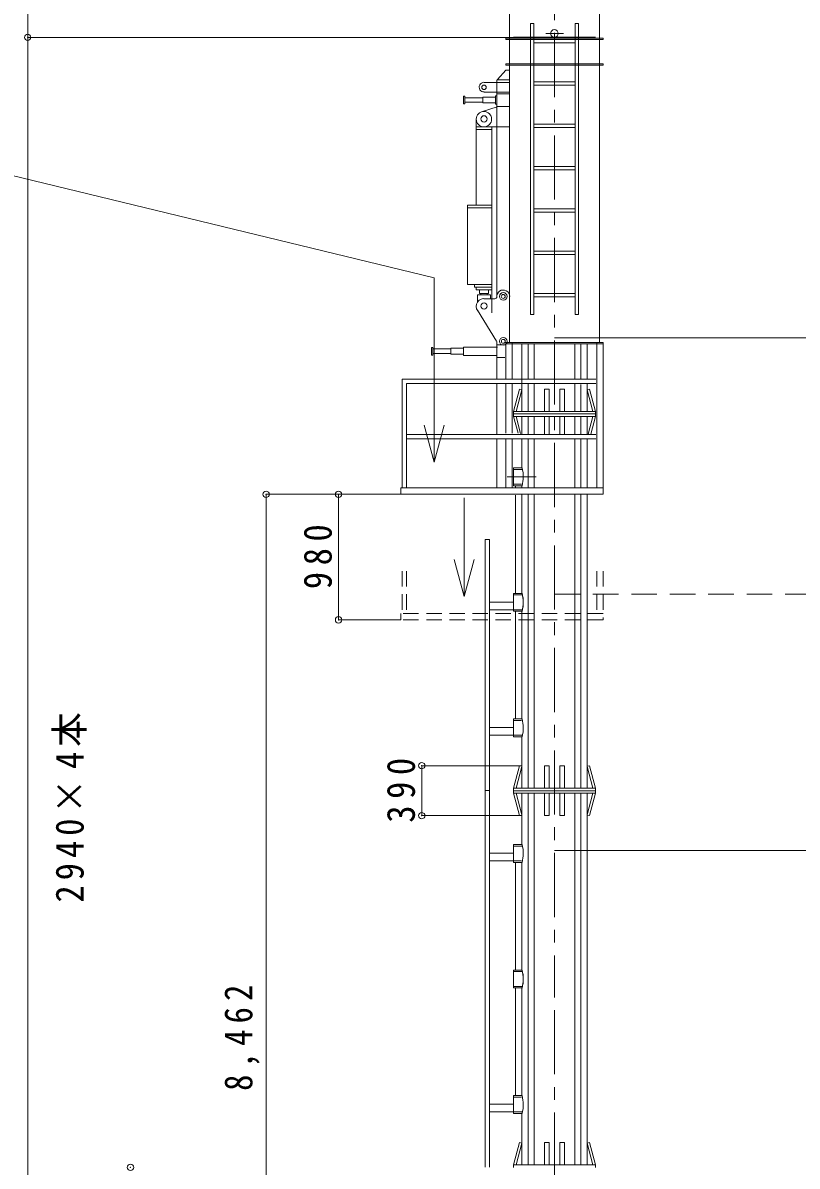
# Model space of a CAD drawing. Units: millimetres, scale not verified. Extents: x -20467 to 19946, y -204354 to 195646.
# Drawn here: x -15633 to -9591, y -7274 to 1649 of the extents above; entities that cross this region are included whole.
import ezdxf

# ---------------------------------------------------------------- set-up
doc = ezdxf.new("R2010")
doc.units = ezdxf.units.MM
doc.header["$LTSCALE"] = 100
doc.header["$PDMODE"] = 32
doc.header["$PDSIZE"] = 50
for name, pattern in [('CHAIN1', [8, 5, -1, 1, -1]), ('DASHED1', [1.8, 1.2, -0.6]), ('DASHED2', [3, 2, -1])]:
    doc.linetypes.add(name, pattern=pattern)
doc.layers.add('1-0', color=4, linetype='Continuous', lineweight=9)
doc.layers.add('1-2', color=7, linetype='Continuous', lineweight=9)
doc.styles.add('ＭＳ ゴシック', font='')
doc.styles.get('ＭＳ ゴシック').set_extended_font_data('MS Gothic')

msp = doc.modelspace()

# ---------------------------------------------------------------- linework, layer by layer
at = {"layer": '1-0'}
for p, q in [((-15595.7, 1536), (-15595.7, 2240.5)), ((-11707.1, 1536), (-15595.7, 1536)), ((-15046.1, 1536), (-15595.7, 1536)), ((-15595.7, -10223.7), (-15595.7, 1536)), ((-13735.1, -2030.7), (-12684.3, -2030.7)), ((-13735.1, -10492.7), (-13735.1, -2030.7)), ((-13169.4, -3010.7), (-13169.4, -2030.7)), ((-13169.4, -2030.7), (-12684.3, -2030.7)), ((-13169.4, -3010.7), (-12684.3, -3010.7)), ((-12520.3, -4538.6), (-12520.3, -4148.8)), ((-12520.3, -4148.8), (-11738.7, -4148.8)), ((-12520.3, -4538.6), (-11738.7, -4538.6))]:
    msp.add_line(p, q, dxfattribs=at)
at = {"layer": '1-0', "color": 7}
for p, q in [((-11484.3, -809.5), (3515.7, -809.5)), ((-12423.5, -1780.6), (-12345.8, -1490.9)), ((-12189.5, -2828), (-12111.8, -2538.2))]:
    msp.add_line(p, q, dxfattribs=at)
at = {"layer": '1-0', "color": 7, "linetype": 'DASHED1'}
for p, q in [((-12674.3, -2631.2), (-12674.3, -2961)), ((-12640.3, -2631.2), (-12640.3, -2961)), ((-11154.3, -2631.2), (-11154.3, -2956.7)), ((-11104.3, -2631.2), (-11104.3, -3010.7)), ((-12684.3, -2960.7), (-12684.3, -3010.7)), ((-11104.3, -2960.7), (-12684.3, -2960.7)), ((-11104.3, -3010.7), (-12684.3, -3010.7))]:
    msp.add_line(p, q, dxfattribs=at)
at = {"layer": '1-0', "color": 7, "linetype": 'DASHED2'}
msp.add_line((-11484.3, -2809.5), (3515.7, -2809.5), dxfattribs=at)
at = {"layer": '1-0', "color": 7}
for points in [[(-16598.7, 671.2), (-12423.5, -341.5), (-12423.5, -1780.6), (-12501.1, -1490.9)], [(-12189.5, -2057.1), (-12189.5, -2828), (-12267.1, -2538.2)], [(-11484.3, -4809.5), (-2984.3, -4809.5), (3515.7, -2809.5)]]:
    msp.add_lwpolyline(points, dxfattribs=at)
at = {"layer": '1-0'}
for p in [(-15595.7, 1536), (-15595.7, 1536), (-13735.1, -2030.7), (-13169.4, -2030.7), (-13169.4, -3010.7), (-12520.3, -4148.8), (-12520.3, -4538.6), (-14793.4, -7283.7)]:
    msp.add_point(p, dxfattribs=at)
at = {"layer": '1-2', "color": 4, "linetype": 'CHAIN1'}
for p, q in [((-11484.3, 2370.3), (-11484.3, -5922.7)), ((-11852.9, -1893.7), (-11628.1, -1893.7)), ((-11484.3, -7356.7), (-11484.3, -5704.7))]:
    msp.add_line(p, q, dxfattribs=at)
at = {"layer": '1-2'}
for p, q in [((-11834.3, -842), (-11834.3, 1804.3)), ((-11134.3, 1804.3), (-11134.3, -844.6)), ((-11672.3, 1645), (-11646.3, 1645)), ((-11672.3, 1645), (-11672.3, -628)), ((-11646.3, 1645), (-11646.3, -628)), ((-11322.3, 1645), (-11322.3, 1615.8)), ((-11322.3, 325.1), (-11322.3, 1645)), ((-11322.3, 1645), (-11296.3, 1645)), ((-11322.3, 1645), (-11322.3, -628)), ((-11296.3, 1645), (-11296.3, 1615.8)), ((-11296.3, 325.1), (-11296.3, 1645)), ((-11296.3, 1645), (-11296.3, -628)), ((-11864.3, 1528.3), (-11104.3, 1528.3)), ((-11864.3, 1519.3), (-11864.3, 1528.3)), ((-11864.3, 1519.3), (-11104.3, 1519.3)), ((-11804.8, 1536.3), (-11164.4, 1536.3)), ((-11647.8, 1518), (-11325.4, 1518)), ((-11576.9, 1536.3), (-11164.3, 1536.3)), ((-11576.9, 1536.3), (-11409.3, 1536.3)), ((-11551.3, 1536.3), (-11415.1, 1536.3)), ((-11541.6, 1536.3), (-11435.7, 1536.3)), ((-11104.3, 1528.3), (-11104.3, 1519.3)), ((-11647.8, 1492), (-11325.4, 1492)), ((-11929.5, 1206.7), (-11864.7, 1278.8)), ((-11864.7, 1278.8), (-11836.3, 1278.8)), ((-11864.3, 1328.3), (-11104.3, 1328.3)), ((-11864.3, 1319.3), (-11864.3, 1328.3)), ((-11864.3, 1319.3), (-11104.3, 1319.3)), ((-11104.3, 1328.3), (-11104.3, 1319.3)), ((-12032.3, 1183.8), (-11836.3, 1183.8)), ((-11934.3, 1001.8), (-11934.3, 1203.8)), ((-11934.3, -491.5), (-11934.3, 1197.9)), ((-11931.8, 1203.8), (-11836.3, 1203.8)), ((-11647.8, 1188), (-11325.4, 1188)), ((-11647.8, 1162), (-11325.4, 1162)), ((-12193.3, 1076.3), (-12184.3, 1076.3)), ((-12193.3, 1016.3), (-12193.3, 1076.3)), ((-12184.3, 1016.3), (-12184.3, 1076.3)), ((-12032.3, 1108.8), (-11836.3, 1108.8)), ((-11944.3, 1078.8), (-11934.1, 1078.8)), ((-11944.3, 1013.8), (-11944.3, 1078.8)), ((-11934.3, 1096.3), (-11835.8, 1096.3)), ((-12193.3, 1016.3), (-12184.3, 1016.3)), ((-12184.3, 1063.8), (-12045.1, 1063.8)), ((-12184.3, 1028.8), (-12045.1, 1028.8)), ((-11931.2, 993.7), (-12053.2, 954.3)), ((-12044.3, 1068.8), (-11945.4, 1068.8)), ((-12044.3, 1023.8), (-12044.3, 1068.8)), ((-12044.3, 1023.8), (-11945.4, 1023.8)), ((-11944.3, 1013.8), (-11934.1, 1013.8)), ((-11932.1, 996.3), (-11835.8, 996.3)), ((-12095.5, 837.1), (-12095.5, 896.3)), ((-12094.3, 836.3), (-11837.9, 836.3)), ((-12094.3, 230.6), (-12094.3, 836.3)), ((-12093, 816.3), (-11974.7, 816.3)), ((-11974.3, -615), (-11974.3, 834.6)), ((-11934.3, -488.7), (-11934.3, 839.4)), ((-11647.8, 858), (-11325.4, 858)), ((-11647.8, 832), (-11325.4, 832)), ((-11647.8, 528), (-11325.4, 528)), ((-11647.8, 502), (-11325.4, 502)), ((-12165.6, 206.3), (-11974.7, 206.3)), ((-12164.3, 226.3), (-11974.7, 226.3)), ((-12164.3, -393.7), (-12164.3, 226.3)), ((-11647.8, 198), (-11325.4, 198)), ((-11647.8, 172), (-11325.4, 172)), ((-11647.8, -132), (-11325.4, -132)), ((-11647.8, -158), (-11325.4, -158)), ((-12164.3, -393.7), (-11974.7, -393.7)), ((-12109.3, -413.7), (-12109.3, -393.5)), ((-12109.3, -413.7), (-11974.7, -413.7)), ((-12094.3, -433.7), (-12094.3, -414)), ((-12094.3, -433.7), (-11974.7, -433.7)), ((-11999.3, -433.4), (-11999.3, -463.7)), ((-12059.3, -463.1), (-12059.3, -472.3)), ((-11949.3, -503.7), (-12034.9, -503.7)), ((-12009.3, -463.1), (-12009.3, -472.3)), ((-11984.3, -473.7), (-11984.3, -504)), ((-11647.8, -462), (-11325.4, -462)), ((-11647.8, -488), (-11325.4, -488)), ((-11937.1, -835.6), (-12085.9, -594.3)), ((-11672.3, -628), (-11646.3, -628)), ((-11322.3, -628), (-11296.3, -628)), ((-12443.3, -883.7), (-12434.3, -883.7)), ((-12443.3, -943.7), (-12443.3, -883.7)), ((-12434.3, -943.7), (-12434.3, -883.7)), ((-12294.3, -891.2), (-12195.4, -891.2)), ((-12294.3, -936.2), (-12294.3, -891.2)), ((-12194.3, -946.2), (-12194.3, -881.2)), ((-12194.3, -881.2), (-11929.1, -881.2)), ((-11934.3, -963.7), (-11934.3, -837.5)), ((-11934.3, -863.7), (-11866.8, -863.7)), ((-11104.3, -855.7), (-11866.8, -855.7)), ((-11104.3, -846.7), (-11864.3, -846.7)), ((-11864.3, -846.9), (-11864.3, -846.7)), ((-11864.3, -1128.4), (-11864.3, -846.9)), ((-11814.3, -1128.4), (-11814.3, -846.9)), ((-11738.3, -1384.4), (-11738.3, -857.3)), ((-11689.3, -1125.9), (-11689.3, -857.3)), ((-11643.1, -859.8), (-11643.1, -1130.7)), ((-11325.5, -857.3), (-11325.5, -1128.4)), ((-11279.3, -1128.4), (-11279.3, -859.8)), ((-11230.3, -1128.4), (-11230.3, -862.2)), ((-11154.3, -846.7), (-11154.3, -1976.7)), ((-11104.3, -846.7), (-11104.3, -2030.7)), ((-12443.3, -943.7), (-12434.3, -943.7)), ((-12434.3, -896.2), (-12295.1, -896.2)), ((-12434.3, -931.2), (-12295.1, -931.2)), ((-12294.3, -936.2), (-12195.4, -936.2)), ((-12194.3, -946.2), (-11931.9, -946.2)), ((-11934.3, -962.7), (-11934.3, -1128.4)), ((-11934.3, -963.7), (-11870.9, -963.7)), ((-11738.3, -1130.7), (-11738.3, -984.4)), ((-12640.3, -1164.7), (-12640.3, -1981)), ((-11160.9, -1164.7), (-12640.3, -1164.7)), ((-11934.3, -1165.3), (-11934.3, -1562.3)), ((-11864.3, -1553.1), (-11864.3, -1168.6)), ((-11814.3, -1553.1), (-11814.3, -1165.3)), ((-11784.6, -1384.4), (-11738.8, -1214.4)), ((-11784.6, -1384.4), (-11738.8, -1214.4)), ((-11738.3, -1384.4), (-11738.3, -1164.7)), ((-11689.3, -1385.3), (-11689.3, -1165.3)), ((-11643.1, -1168.6), (-11643.1, -1384.2)), ((-11561.8, -1382.2), (-11561.8, -1208.7)), ((-11561.8, -1382.2), (-11561.8, -1208.7)), ((-11406.8, -1382.2), (-11406.8, -1208.7)), ((-11406.8, -1382.2), (-11406.8, -1208.7)), ((-11325.5, -1167.8), (-11325.5, -1384.2)), ((-11279.3, -1385.3), (-11279.3, -1172.8)), ((-11230.3, -1384.2), (-11230.3, -1167.8)), ((-11184, -1384.4), (-11229.7, -1214.4)), ((-11184, -1384.4), (-11229.7, -1214.4)), ((-11804.8, -1403.7), (-11164.4, -1403.7)), ((-11804.3, -1403.7), (-11164.3, -1403.7)), ((-11804.3, -1403.7), (-11166.1, -1403.7)), ((-11804.3, -1403.7), (-11164.3, -1403.7)), ((-11804.3, -1422.9), (-11768.8, -1554.5)), ((-11784.6, -1423), (-11748.6, -1556.4)), ((-11738.3, -1423.1), (-11738.3, -1562.8)), ((-11689.3, -1422.1), (-11689.3, -1562.8)), ((-11689.3, -1422.1), (-11689.3, -1557.3)), ((-11643.1, -1560.8), (-11643.1, -1423.2)), ((-11643.1, -1557.3), (-11643.1, -1423.2)), ((-11561.8, -1425.2), (-11561.8, -1560.8)), ((-11526.8, -1425.2), (-11526.8, -1562.8)), ((-11441.8, -1425.2), (-11441.8, -1558.8)), ((-11406.8, -1425.2), (-11406.8, -1560.8)), ((-11325.5, -1560.8), (-11325.5, -1423.2)), ((-11325.5, -1553.1), (-11325.5, -1423.2)), ((-11279.3, -1422.1), (-11279.3, -1558.8)), ((-11279.3, -1422.1), (-11279.3, -1557.3)), ((-11230.3, -1423.2), (-11230.3, -1560.8)), ((-11230.3, -1423.2), (-11230.3, -1553.1)), ((-11184, -1423), (-11221.3, -1561.8)), ((-11164.3, -1422.9), (-11201.8, -1562.3)), ((-11164.3, -1403.7), (-11164.3, -1422.9)), ((-11160.9, -1563.7), (-12640.3, -1563.7)), ((-11160.9, -1597.7), (-12640.3, -1597.7)), ((-11934.3, -1598.7), (-11934.3, -1974.7)), ((-11864.3, -1976.7), (-11864.3, -1594.5)), ((-11814.3, -1976.7), (-11814.3, -1598.6)), ((-11756.9, -1598.6), (-11755, -1598.1)), ((-11738.3, -1597.9), (-11738.3, -1823.5)), ((-11689.3, -1598.6), (-11689.3, -1970.7)), ((-11689.3, -1598.6), (-11689.3, -1980.7)), ((-11643.1, -1970.7), (-11643.1, -1598.6)), ((-11643.1, -1980.7), (-11643.1, -1602.8)), ((-11561.8, -1598.6), (-11561.8, -1598.7)), ((-11526.8, -1598.7), (-11561.8, -1598.7)), ((-11526.8, -1598.6), (-11526.8, -1598.7)), ((-11441.8, -1596.6), (-11441.8, -1598.7)), ((-11441.8, -1598.7), (-11406.8, -1598.7)), ((-11406.8, -1596.6), (-11406.8, -1598.7)), ((-11325.5, -1980.7), (-11325.5, -1594.5)), ((-11325.5, -1974.8), (-11325.5, -1598.6)), ((-11279.3, -1600.6), (-11279.3, -1974.8)), ((-11279.3, -1602.8), (-11279.3, -1980.7)), ((-11230.3, -1596.6), (-11230.3, -1970.7)), ((-11230.3, -1602.8), (-11230.3, -1980.7)), ((-11211.6, -1598.6), (-11213.8, -1598)), ((-11803.3, -1823.8), (-11739.1, -1823.8)), ((-11788.3, -1962.6), (-11788.3, -1974.8)), ((-11788.3, -1962.6), (-11788.3, -1980.7)), ((-11738.3, -1962.6), (-11738.3, -1974.8)), ((-11738.3, -1962.6), (-11738.3, -1980.7)), ((-12684.3, -1980.7), (-12684.3, -2030.7)), ((-11104.3, -1980.7), (-12684.3, -1980.7)), ((-11104.3, -2030.7), (-12684.3, -2030.7)), ((-11788.3, -2036.9), (-11788.3, -2802.9)), ((-11788.3, -2036.9), (-11788.3, -2802.9)), ((-11738.3, -2030.7), (-11738.3, -2802.8)), ((-11738.3, -2032.7), (-11738.3, -2802.8)), ((-11689.3, -2030.7), (-11689.3, -2899)), ((-11689.3, -2045.1), (-11689.3, -2899)), ((-11643.1, -2902.3), (-11643.1, -2030.7)), ((-11643.1, -2902.3), (-11643.1, -2036.9)), ((-11325.5, -2902.3), (-11325.5, -2030.7)), ((-11325.5, -2902.3), (-11325.5, -2036.9)), ((-11279.3, -2030.7), (-11279.3, -2899)), ((-11279.3, -2036.9), (-11279.3, -2899)), ((-11230.3, -2030.7), (-11230.3, -2892.8)), ((-11230.3, -2036.9), (-11230.3, -2892.8)), ((-11992.2, -2383), (-12026.2, -2383)), ((-11992.2, -2383), (-12026.2, -2383)), ((-11992.2, -2383), (-12026.2, -2383)), ((-11992.2, -2383), (-12026.2, -2383)), ((-12026.2, -2383), (-12026.2, -4343)), ((-12026.2, -2383), (-12026.2, -4343)), ((-11992.2, -2383), (-12026.2, -2383)), ((-11992.2, -2383), (-11992.2, -4343)), ((-11992.2, -2383), (-11992.2, -4343)), ((-11803.3, -2803.8), (-11739.1, -2803.8)), ((-11803.3, -2803.8), (-11739.1, -2803.8)), ((-11689.3, -4325.3), (-11689.3, -2848.4)), ((-11689.3, -4325.3), (-11689.3, -2848.4)), ((-11643.1, -2845), (-11643.1, -4324.2)), ((-11643.1, -2845), (-11643.1, -4324.2)), ((-11325.5, -2845), (-11325.5, -4324.2)), ((-11325.5, -2845), (-11325.5, -4324.2)), ((-11279.3, -4325.3), (-11279.3, -2848.4)), ((-11279.3, -4325.3), (-11279.3, -2848.4)), ((-11230.3, -4324.2), (-11230.3, -2854.6)), ((-11230.3, -4324.2), (-11230.3, -2854.6)), ((-11803.2, -2871.6), (-11989.9, -2871.6)), ((-11803.2, -2931.6), (-11989.9, -2931.6)), ((-11803.3, -2943.6), (-11739.1, -2943.6)), ((-11803.3, -2943.6), (-11739.1, -2943.6)), ((-11803.2, -2871.6), (-11803.2, -2931.6)), ((-11788.3, -3784.8), (-11788.3, -2944.5)), ((-11788.3, -3784.8), (-11788.3, -2944.5)), ((-11738.3, -3784.2), (-11738.3, -2944.6)), ((-11738.3, -3784.2), (-11738.3, -2944.6)), ((-11803.2, -3851.6), (-11989.9, -3851.6)), ((-11803.2, -3851.6), (-11989.9, -3851.6)), ((-11803.2, -3911.6), (-11989.9, -3911.6)), ((-11803.2, -3911.6), (-11989.9, -3911.6)), ((-11803.3, -3923.6), (-11739.1, -3923.6)), ((-11803.3, -3923.6), (-11739.1, -3923.6)), ((-11803.2, -3851.6), (-11803.2, -3911.6)), ((-11803.2, -3851.6), (-11803.2, -3911.6)), ((-11738.3, -4324.4), (-11738.3, -3924.4)), ((-11738.3, -4324.4), (-11738.3, -3924.4)), ((-11784.6, -4324.4), (-11738.8, -4154.4)), ((-11784.6, -4324.4), (-11738.8, -4154.4)), ((-11561.8, -4322.2), (-11561.8, -4148.7)), ((-11561.8, -4322.2), (-11561.8, -4148.7)), ((-11406.8, -4322.2), (-11406.8, -4148.7)), ((-11406.8, -4322.2), (-11406.8, -4148.7)), ((-11184, -4324.4), (-11229.7, -4154.4)), ((-11184, -4324.4), (-11229.7, -4154.4)), ((-12026.2, -4343), (-12026.2, -7283)), ((-11992.2, -4343), (-12026.2, -4343)), ((-11992.2, -4343), (-12026.2, -4343)), ((-11992.2, -4343), (-12026.2, -4343)), ((-11992.2, -4343), (-12026.2, -4343)), ((-11992.2, -4343), (-12026.2, -4343)), ((-11992.2, -4343), (-11992.2, -7283)), ((-11804.8, -4343.7), (-11164.4, -4343.7)), ((-11804.3, -4343.7), (-11164.3, -4343.7)), ((-11804.3, -4343.7), (-11166.1, -4343.7)), ((-11804.3, -4343.7), (-11164.3, -4343.7)), ((-11784.6, -4363), (-11738.8, -4533)), ((-11738.3, -4363.1), (-11738.3, -4763.5)), ((-11689.3, -4362.1), (-11689.3, -5839)), ((-11643.1, -5842.3), (-11643.1, -4363.2)), ((-11561.8, -4365.2), (-11561.8, -4538.7)), ((-11406.8, -4365.2), (-11406.8, -4538.7)), ((-11325.5, -5842.3), (-11325.5, -4363.2)), ((-11279.3, -4362.1), (-11279.3, -5839)), ((-11230.3, -4363.2), (-11230.3, -5832.8)), ((-11184, -4363), (-11229.7, -4533)), ((-11803.3, -4763.8), (-11739.1, -4763.8)), ((-11803.2, -4831.6), (-11989.9, -4831.6)), ((-11803.2, -4891.6), (-11989.9, -4891.6)), ((-11803.2, -4831.6), (-11803.2, -4891.6)), ((-11788.3, -4902.6), (-11788.3, -5742.9)), ((-11738.3, -4902.6), (-11738.3, -5742.8)), ((-11803.3, -5743.8), (-11739.1, -5743.8)), ((-11689.3, -7265.3), (-11689.3, -5788.4)), ((-11643.1, -5785), (-11643.1, -7264.2)), ((-11325.5, -5785), (-11325.5, -7264.2)), ((-11279.3, -7265.3), (-11279.3, -5788.4)), ((-11230.3, -7264.2), (-11230.3, -5794.6)), ((-11803.3, -5883.6), (-11739.1, -5883.6)), ((-11788.3, -6724.8), (-11788.3, -5884.5)), ((-11738.3, -6724.2), (-11738.3, -5884.6)), ((-11803.2, -6791.6), (-11989.9, -6791.6)), ((-11803.2, -6851.6), (-11989.9, -6851.6)), ((-11803.3, -6863.6), (-11739.1, -6863.6)), ((-11803.2, -6791.6), (-11803.2, -6851.6)), ((-11738.3, -7264.4), (-11738.3, -6864.4)), ((-11784.6, -7264.4), (-11738.8, -7094.4)), ((-11561.8, -7262.2), (-11561.8, -7088.7)), ((-11406.8, -7262.2), (-11406.8, -7088.7)), ((-11184, -7264.4), (-11229.7, -7094.4))]:
    msp.add_line(p, q, dxfattribs=at)
at = {"layer": '1-2', "color": 2, "linetype": 'CHAIN1'}
for p, q in [((-11551.3, 1566.3), (-11415.1, 1566.3)), ((-11484.3, -7035.9), (-11484.3, -7572.4))]:
    msp.add_line(p, q, dxfattribs=at)
at = {"layer": '1-2', "linetype": 'DASHED1'}
for p, q in [((-11803.3, -1835.8), (-11739.1, -1835.8)), ((-11803.3, -1951.6), (-11740.5, -1951.6)), ((-11803.3, -2815.8), (-11739.1, -2815.8)), ((-11803.3, -2815.8), (-11740.5, -2815.8)), ((-11803.3, -2815.8), (-11739.1, -2815.8)), ((-11803.3, -2815.8), (-11740.5, -2815.8)), ((-11803.3, -2931.6), (-11740.5, -2931.6)), ((-11803.3, -2931.6), (-11739.1, -2931.6)), ((-11803.3, -2931.6), (-11740.5, -2931.6)), ((-11803.3, -2931.6), (-11739.1, -2931.6)), ((-11803.3, -3795.8), (-11740.5, -3795.8)), ((-11803.3, -3795.8), (-11740.5, -3795.8)), ((-11803.3, -3911.6), (-11739.1, -3911.6)), ((-11803.3, -3911.6), (-11739.1, -3911.6)), ((-11803.3, -4775.8), (-11739.1, -4775.8)), ((-11803.3, -4891.6), (-11740.5, -4891.6)), ((-11803.3, -5755.8), (-11739.1, -5755.8)), ((-11803.3, -5755.8), (-11740.5, -5755.8)), ((-11803.3, -5871.6), (-11740.5, -5871.6)), ((-11803.3, -5871.6), (-11739.1, -5871.6)), ((-11803.3, -6735.8), (-11740.5, -6735.8)), ((-11803.3, -6851.6), (-11739.1, -6851.6))]:
    msp.add_line(p, q, dxfattribs=at)
at = {"layer": '1-2'}
for points in [[(-12069.3, -433.4), (-12069.3, -463.7), (-11999.3, -463.7)], [(-11984.3, -473.7), (-12084.3, -473.7), (-12084.3, -527.5)], [(-11160.9, -1130.7), (-12674.3, -1130.7), (-12674.3, -1981)], [(-11804.3, -1384.5), (-11756.9, -1208.8), (-11738.7, -1213.7)], [(-11804.3, -1384.5), (-11756.9, -1208.8), (-11738.7, -1213.7)], [(-11526.8, -1382.2), (-11526.8, -1208.7), (-11561.8, -1208.7)], [(-11526.8, -1382.2), (-11526.8, -1208.7), (-11561.8, -1208.7)], [(-11441.8, -1382.2), (-11441.8, -1208.7), (-11406.8, -1208.7)], [(-11441.8, -1382.2), (-11441.8, -1208.7), (-11406.8, -1208.7)], [(-11164.3, -1403.7), (-11164.3, -1384.5), (-11211.6, -1208.8), (-11229.8, -1213.7)], [(-11164.3, -1403.7), (-11164.3, -1384.5), (-11211.6, -1208.8), (-11229.8, -1213.7)], [(-11804.3, -1403.7), (-11804.3, -1384.7), (-11164.3, -1384.7)], [(-11804.3, -1403.7), (-11804.3, -1384.7), (-11164.3, -1384.7)], [(-11804.3, -1403.7), (-11804.3, -1422.7), (-11164.3, -1422.7)], [(-11803.3, -1823.8), (-11803.3, -1963.6), (-11740.5, -1963.6)], [(-11803.3, -2803.8), (-11803.3, -2943.6), (-11740.5, -2943.6)], [(-11803.3, -2943.6), (-11803.3, -2803.8), (-11740.5, -2803.8)], [(-11803.3, -2803.8), (-11803.3, -2943.6), (-11740.5, -2943.6)], [(-11803.3, -2943.6), (-11803.3, -2803.8), (-11740.5, -2803.8)], [(-11803.3, -3923.6), (-11803.3, -3783.8), (-11740.5, -3783.8)], [(-11803.3, -3923.6), (-11803.3, -3783.8), (-11740.5, -3783.8)], [(-11804.3, -4324.5), (-11756.9, -4148.8), (-11738.7, -4153.7)], [(-11804.3, -4324.5), (-11756.9, -4148.8), (-11738.7, -4153.7)], [(-11526.8, -4322.2), (-11526.8, -4148.7), (-11561.8, -4148.7)], [(-11526.8, -4322.2), (-11526.8, -4148.7), (-11561.8, -4148.7)], [(-11441.8, -4322.2), (-11441.8, -4148.7), (-11406.8, -4148.7)], [(-11441.8, -4322.2), (-11441.8, -4148.7), (-11406.8, -4148.7)], [(-11164.3, -4343.7), (-11164.3, -4324.5), (-11211.6, -4148.8), (-11229.8, -4153.7)], [(-11164.3, -4343.7), (-11164.3, -4324.5), (-11211.6, -4148.8), (-11229.8, -4153.7)], [(-11804.3, -4343.7), (-11804.3, -4324.7), (-11164.3, -4324.7)], [(-11804.3, -4343.7), (-11804.3, -4324.7), (-11164.3, -4324.7)], [(-11804.3, -4343.7), (-11804.3, -4362.7), (-11164.3, -4362.7)], [(-11804.3, -4362.9), (-11756.9, -4538.6), (-11738.7, -4533.7)], [(-11526.8, -4365.2), (-11526.8, -4538.7), (-11561.8, -4538.7)], [(-11441.8, -4365.2), (-11441.8, -4538.7), (-11406.8, -4538.7)], [(-11164.3, -4343.7), (-11164.3, -4362.9), (-11211.6, -4538.6), (-11229.8, -4533.7)], [(-11803.3, -4763.8), (-11803.3, -4903.6), (-11740.5, -4903.6)], [(-11803.3, -5743.8), (-11803.3, -5883.6), (-11740.5, -5883.6)], [(-11803.3, -5883.6), (-11803.3, -5743.8), (-11740.5, -5743.8)], [(-11803.3, -6863.6), (-11803.3, -6723.8), (-11740.5, -6723.8)], [(-11804.3, -7264.5), (-11756.9, -7088.8), (-11738.7, -7093.7)], [(-11526.8, -7262.2), (-11526.8, -7088.7), (-11561.8, -7088.7)], [(-11441.8, -7262.2), (-11441.8, -7088.7), (-11406.8, -7088.7)], [(-11164.3, -7283.7), (-11164.3, -7264.5), (-11211.6, -7088.8), (-11229.8, -7093.7)], [(-11804.3, -7283.7), (-11804.3, -7264.7), (-11164.3, -7264.7)]]:
    msp.add_lwpolyline(points, dxfattribs=at)
for centre, radius in [((-11484.7, 1566), 30), ((-12034.5, 1146.2), 17.5), ((-12034.8, 897.2), 60), ((-12034.4, 899.1), 25), ((-11884.1, -486.2), 30), ((-11884.3, -486.2), 15), ((-12034.4, -560.9), 25), ((-11884.3, -836.3), 30), ((-11884, -836.6), 15)]:
    msp.add_circle(centre, radius, dxfattribs=at)
for centre, radius, start, end in [((-12034.5, 1147.4), 37.5, 90.38094, 273.44444), ((-11883.9, -485.9), 50, 359.26469, 187.17598), ((-12034.8, -562.8), 60, 78.13428, 215.69965), ((-11949.3, -488.7), 15, 270, 0), ((-11981.7, -1893.6), 254, 343.91214, 15.75348), ((-11981.7, -2873.8), 254, 344.24651, 16.08784), ((-11981.7, -2873.8), 254, 344.24651, 16.08784), ((-11981.7, -2873.6), 254, 343.91214, 15.75348), ((-11981.7, -2873.6), 254, 343.91214, 15.75348), ((-11981.7, -3853.8), 254, 344.24651, 16.08784), ((-11981.7, -3853.8), 254, 344.24651, 16.08784), ((-11981.7, -4833.6), 254, 343.91214, 15.75348), ((-11981.7, -5813.8), 254, 344.24651, 16.08784), ((-11981.7, -5813.6), 254, 343.91214, 15.75348), ((-11981.7, -6793.8), 254, 344.24651, 16.08784)]:
    msp.add_arc(centre, radius, start, end, dxfattribs=at)

# ---------------------------------------------------------------- texts
at = {"layer": '1-0', "color": 7, "char_height": 219.9, "attachment_point": 7, "rotation": 90, "style": 'ＭＳ ゴシック'}
for s, insert in [('\\T1.38;\\W0.9;980', (-13219.4, -2770.7)), ('\\T1.29;\\W0.9;2940×4本', (-15135.1, -5217)), ('\\T1.38;\\W0.9;390', (-12570.3, -4593.7)), ('\\T1.38;\\W0.85;8,462', (-13785.1, -6686.7))]:
    msp.add_mtext(s, dxfattribs=dict(at, insert=insert))

doc.saveas('drawing.dxf')
